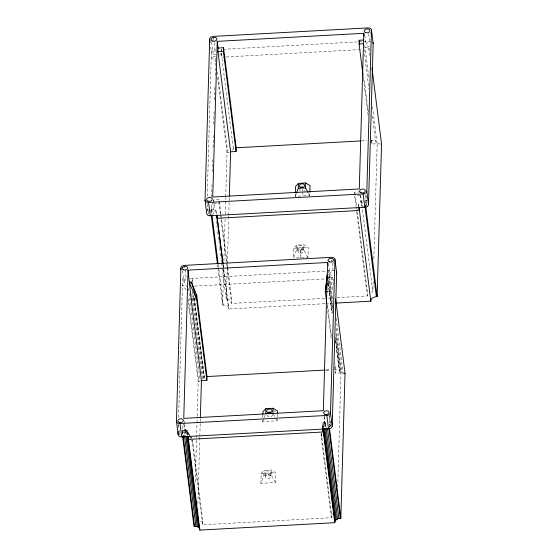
<?xml version="1.0" encoding="UTF-8"?>
<svg xmlns="http://www.w3.org/2000/svg" width="558" height="558" viewBox="0 0 558 558"><rect width="100%" height="100%" fill="white"/><g stroke="black" fill="none" stroke-linecap="round" stroke-linejoin="round"><path stroke-width="0.42" stroke-dasharray="2.79 2.09" d="M178.372 426.173L178.421 424.429M178.623 417.482L182.564 281.406L181.936 276.398M182.599 433.915L182.871 424.359M188.967 434.912L187.097 430.274L185.284 430.378L185.319 429.144L187.097 430.274L190.013 435.359M187.725 434.054C187.913 431.069 184.293 429.981 181.873 430.316M192.154 281.239L192.231 278.407L192.566 282.746M321.324 433.496L331.494 514.009L331.382 517.719L202.687 524.792L192.405 443.415L192.489 440.45M195.286 482.063L196.549 438.644M196.569 437.772L197.176 416.931M197.204 416.059L198.209 381.316L188.276 302.701M197.86 504L199.694 440.541M199.722 439.669L199.799 437.067M199.827 436.196L200.329 418.807M207.22 196.263L211.391 52.403L210.652 46.565M193.319 298.565L203.503 379.182L204.298 376.922L194.365 298.307M211.196 212.675L211.447 204.005M211.649 197.065L212.047 183.184M212.375 171.913L212.731 159.769M213.079 147.626L213.428 135.482M213.756 124.204L214.132 111.188M214.46 99.917L214.837 86.902M215.165 75.63L215.569 61.75L214.893 56.414M202.687 524.792L202.791 521.088L192.517 439.711M213.616 202.198L213.679 199.973L219.12 199.673L219.008 203.377L220.319 213.728M210.471 209.076L212.612 209.083L215.025 209.913A5.461 3.683 -7.2 0 1 216.539 212.445L216.72 214.474M221.191 51.866L221.261 49.397L218.945 49.523M324.889 303.705L228.661 308.993L228.675 308.49A5.461 3.683 -7.2 0 0 223.339 305.087L222.6 305.128L223.632 269.563M223.66 268.691L223.786 264.359M223.884 260.886L225.09 219.252M225.244 214.049L225.718 197.567M225.746 196.702L227.029 152.46L217.425 76.439M227.727 267.812L231.758 299.723L226.318 300.023L227.35 264.485M227.371 263.613L228.654 219.406M228.682 218.541L228.752 215.939M228.78 215.067L229.282 197.734M232.526 150.311A5.461 3.683 -7.2 0 0 233.314 148.414L233.328 147.912M324.707 298.314L231.647 303.433L231.758 299.723M260.893 483.361L261.179 473.477L264.06 470.415L271.314 470.01L275.68 472.682L275.394 482.558L260.893 483.361L263.92 475.353L264.06 470.415M277.375 414.21L277.186 420.795L262.685 421.597L262.776 418.298M262.804 417.475L262.874 415.006M275.394 482.558L271.167 474.956L271.314 470.01M296.619 245.15L293.738 248.219L293.452 258.103L296.479 250.096L296.619 245.15L303.873 244.753L308.239 247.424L307.953 257.301L294.233 258.054M300.881 196.025L295.245 196.339L295.315 193.863M300.706 257.705L300.992 247.822M302.61 191.819L302.492 195.935L309.746 195.537L309.816 193.068M302.638 190.996L302.687 189.35M307.953 257.301L303.726 249.698L303.873 244.753M331.382 517.719L321.108 436.342L321.192 433.378M322.531 429.109C321.931 426.103 323.549 422.936 326.758 422.476M322.315 427.881L323.047 422.804L324.861 422.706L324.896 421.471L323.047 422.804L321.973 428.537M332.68 306.935L328.502 269.326M329.394 426.71L329.722 415.417M336.139 334.347L341.008 372.89L335.574 373.19L335.679 369.48L334.814 362.63M344.502 373.281C342.207 373.476 338.971 372.263 339.18 369.508L334.835 369.752M337.709 486.764L341.008 372.89M354.728 194.442L354.797 192.217L360.231 191.917M358.655 206.781C358.034 203.914 360.043 201.299 362.846 200.824M366.78 203.844L365.671 205.916L365.999 194.644M336.886 297.644L367.324 295.97L367.436 292.266L355.23 195.67M372.479 106.648L377.166 143.734L371.726 144.034L371.837 140.323M380.814 144.006A5.461 3.683 -7.2 0 1 375.485 140.602L375.499 140.1L371.168 140.337M371.321 292.05L372.87 291.967L373.176 281.567M373.825 259.031L377.166 143.734M321.108 436.342L321.589 432.959M328.516 278.247L329.115 275.708M322.524 428.649L324.896 421.471L325.837 427.323M295.245 196.339L296.152 193.933M262.685 421.597L263.892 418.395M264.192 417.593L265.099 415.187M329.743 426.884L330.845 424.812M198.209 381.316L200.148 381.086L188.339 287.614M222.998 49.299L358.236 41.864M359.101 41.815L362.574 41.627M363.439 41.578L369.612 41.243A3.641 2.455 -7.2 0 1 370.554 41.271M215.632 56.372L211.266 56.616L215.569 61.75M364.869 47.088L367.283 47.911L369.424 47.918L369.71 50.206M225.334 57.014L221.868 57.202L221.261 49.397M226.199 56.965L362.309 49.481M361.633 140.86L366.829 140.574M227.029 152.46L227.762 152.418A5.461 3.683 -7.2 0 0 229.178 152.215M300.364 186.191L302.778 186.058M213.575 203.677L219.008 203.377M360.126 195.621L354.686 195.921L355.997 206.272M206.844 209.278L208.294 209.194M365.002 200.58L367.178 200.461M293.738 248.219L308.239 247.424M296.479 250.096L303.726 249.698M190.529 278.498L326.249 271.042M327.121 270.993L333.091 270.665A3.641 2.455 -7.2 0 1 334.026 270.693M327.337 274.571L329.15 274.466M332.673 308.944L328.557 276.356L330.964 277.18L332.903 277.2L333.384 281.016M194.575 286.115L325.984 278.895M328.397 291.646L330.734 291.513M328.188 298.125L332.54 297.888M325.753 303.657L332.687 303.28M326.116 370.01L330.462 369.773M326.13 370.226L330.482 369.989M268.942 411.385L270.644 411.288M274.062 411.1L275.764 411.009M328.697 422.246L330.873 422.12M261.179 473.477L275.68 472.682M263.92 475.353L271.167 474.956M200.461 521.214L202.791 521.088M331.494 514.009L333.049 513.925M207.381 209.92L208.455 211.203M186.212 289.965L182.452 285.473L186.072 285.271L186.267 286.798M189.636 435.484L185.319 429.144L186.267 434.996M190.118 436.189L191.554 438.302M190.431 436.084L191.68 438.26M308.476 193.256L309.746 195.537M273.378 413.952L275.073 416.993M275.492 417.754L277.186 420.795M189.281 435.686L190.222 438.009M190.529 438.776L192.405 443.415M370.17 32.427L370.379 34.094M368.671 33.738L369.612 41.243M368.685 47.96L369.661 55.681M364.779 35.238L365.936 44.41M364.744 45.407L368.991 79.048M364.039 49.383L368.984 89.147M372.444 115.911L375.485 140.602M363.663 75.637L368.238 111.865M363.446 78.483L368.134 115.569M371.293 140.581L371.726 144.034M365.853 195L367.011 204.172A2.867 1.932 -7.2 0 0 365.63 202.568M365.483 204.395L365.671 205.916M360.67 195.37L372.87 291.967M360.14 195.314L361.298 204.486A2.867 1.932 -7.2 0 0 363.363 206.251M358.717 204.626L358.892 206.655M354.797 192.217L355.125 194.805M356.646 211.447L367.324 295.97M333.824 262.539L334.04 264.206M331.717 259.826L332.038 262.323M332.143 263.16L333.091 270.665M332.373 277.228L333.454 285.808M330.964 277.18L332.701 290.899M336.167 318.346L343.1 373.232M328.495 263.669L329.757 273.671A2.734 1.841 -7.2 0 0 333.126 275.275M329.666 276.887L332.701 300.895M336.167 328.341L341.796 372.932M336.251 337.241L340.687 372.402M328.362 280.779L332.477 313.373M335.511 337.381L339.85 371.684M327.72 278.798L332.073 313.366M335.47 340.136L339.327 370.819M327.909 280.681L328.125 282.397M328.23 283.255L332.024 313.275M335.491 340.715L339.173 369.87M327.455 304.382L331.459 336.076M327.134 306.377L331.354 339.78M334.814 367.192L335.574 373.19M329.513 415.822L330.782 425.831M329.178 426.054L329.373 427.581M325.433 422.915L325.977 427.205M302.889 247.278A2.734 1.841 -7.2 0 1 298.767 249.105A2.734 1.841 -7.2 0 1 298.858 245.897A2.734 1.841 -7.2 0 1 302.889 247.278L303.399 251.274A2.734 1.841 -7.2 0 1 299.276 253.109A2.734 1.841 -7.2 0 1 299.367 249.893A2.734 1.841 -7.2 0 1 303.399 251.274M324.079 416.122L325.342 426.124M324.1 416.7L324.861 422.706M324.289 423.571L324.833 427.853M323.403 424.38L323.947 428.67M322.838 425.308L323.159 427.881M322.622 426.277L322.838 427.993M300.099 249.893L300.776 255.229M297.456 247.578L297.958 251.574M233.314 148.414L221.177 52.368A5.461 3.683 -7.2 0 1 219.51 55.075M270.33 472.535A2.734 1.841 -7.2 0 1 266.208 474.363A2.734 1.841 -7.2 0 1 266.299 471.154A2.734 1.841 -7.2 0 1 270.33 472.535L270.839 476.539A2.734 1.841 -7.2 0 1 266.717 478.366A2.734 1.841 -7.2 0 1 266.808 475.158A2.734 1.841 -7.2 0 1 270.839 476.539M213.609 38.063L215.088 49.732A3.641 2.455 -7.2 0 0 211.391 52.403M217.578 71.808L227.762 152.418M211.517 41.983L212.884 52.822M264.897 472.835L265.399 476.832M219.336 201.403L227.615 266.947M220.424 214.593L226.422 262.03M226.527 262.895L231.647 303.433M216.539 212.445L216.755 214.16M223.151 264.757L228.675 308.49M222.984 264.074L228.661 308.993M213.679 199.973L215.423 213.777M215.967 218.087L216.183 219.81M216.295 220.675L217.599 231.026M217.711 231.884L219.671 247.41M219.782 248.275L221.087 258.626M221.198 259.484L221.526 262.072M221.631 262.937L226.318 300.023M212.696 202.582L213.958 212.584M211.21 209.034L211.859 214.181M218.248 264.778L223.339 305.087M210.666 210.603L211.147 214.411M217.474 264.52L217.801 267.115M217.913 267.979L222.6 305.128M207.088 203.726L208.246 212.898M194.317 298.391L204.284 377.285M193.563 295.07L193.891 297.644M193.996 298.502L204.075 378.254M192.454 291.708L193.208 297.707M191.785 294.233L192.217 297.665M192.322 298.523L202.505 379.133M184.579 265.392L184.998 268.726M185.103 269.563L186.267 278.735A3.641 2.455 -7.2 0 0 182.564 281.406M188.339 298.962L198.739 381.288M182.626 270.846L183.994 281.685A2.734 1.841 -7.2 0 0 186.658 283.387M187.579 432.743L187.913 435.575M187.063 431.878L187.495 435.31M186.219 431.16L186.756 435.442M184.091 420.941L184.419 423.515M184.524 424.373L185.284 430.378M185.11 430.63L185.647 434.919M183.749 423.836L185.012 433.838M183.805 430.33L184.565 436.335M182.403 430.281L183.164 436.286M182.068 431.836L182.55 435.652M178.421 424.966L179.578 434.138M322.615 426.64L322.803 428.16M304.794 190.459A2.734 1.841 -7.2 0 1 303.782 191.192M300.511 191.08A2.734 1.841 -7.2 0 1 300.141 188.862M369.473 46.091A2.867 1.932 -7.2 0 1 365.964 44.159A2.867 1.932 -7.2 0 1 370.268 42.492M215.681 54.614A2.867 1.932 -7.2 0 1 212.919 52.571A2.867 1.932 -7.2 0 1 216.532 50.75M366.899 204.681A2.867 1.932 -7.2 0 1 366.132 205.595M361.298 204.486A2.867 1.932 -7.2 0 1 363.467 202.491M210.415 210.903A2.867 1.932 -7.2 0 1 213.763 211.852A2.867 1.932 -7.2 0 1 212.479 214.349M208.601 213.854A2.867 1.932 -7.2 0 1 208.657 211.907M329.464 424.296A2.734 1.841 -7.2 0 1 330.385 426.772M326.653 427.658A2.734 1.841 -7.2 0 1 325.37 425.887A2.734 1.841 -7.2 0 1 327.406 424.226M329.757 273.671A2.734 1.841 -7.2 0 1 333.231 271.697M183.994 281.685A2.734 1.841 -7.2 0 1 186.77 279.684M182.347 432.136A2.734 1.841 -7.2 0 1 184.998 433.601A2.734 1.841 -7.2 0 1 182.947 435.742M179.913 435.045A2.734 1.841 -7.2 0 1 179.969 433.189M272.548 414.294A2.734 1.841 -7.2 0 1 270.212 416.735A2.734 1.841 -7.2 0 1 267.191 415.068"/><path stroke-width="0.84" d="M176.447 421.241L180.883 268.063A3.641 2.455 -7.2 0 1 184.579 265.392L331.403 257.322A3.641 2.455 -7.2 0 1 334.96 259.596L336.641 272.932L332.205 426.11A3.641 2.455 -7.2 0 1 328.509 428.781L181.685 436.851A3.641 2.455 -7.2 0 1 178.128 434.577L176.447 421.241A3.641 2.455 -7.2 0 0 179.997 423.508L326.821 415.438A3.641 2.455 -7.2 0 0 330.517 412.774L334.96 259.596M178.128 434.577L178.225 431.327M188.06 270.135L183.763 418.367L323.34 410.702L327.637 262.462L188.06 270.135L191.157 299.186L201.438 380.563L200.35 417.942M201.438 380.563L206.872 380.263L196.59 298.886L196.702 295.182L191.387 282.041L189.581 282.139M205.037 200.148L209.703 39.067A3.641 2.455 -7.2 0 1 213.4 36.396L367.931 27.9A3.641 2.455 -7.2 0 1 371.482 30.174L373.169 43.51L368.503 204.591A3.641 2.455 -7.2 0 1 364.806 207.262L210.275 215.758A3.641 2.455 -7.2 0 1 206.725 213.484L205.037 200.148A3.641 2.455 -7.2 0 0 208.594 202.415L363.119 193.926A3.641 2.455 -7.2 0 0 366.815 191.255L371.482 30.174M335.651 298.949L345.032 373.246L340.833 518.291C338.239 518.305 334.793 519.672 334.744 522.686L199.855 530.1C200.05 527.115 196.43 526.027 194.01 526.361L182.654 436.509M206.872 380.263L206.983 376.559L196.702 295.182M217.236 41.362L212.731 197.009L359.282 188.953L363.795 33.306L217.236 41.362L218.08 48.03L217.976 51.741L230.614 151.79L229.331 195.998M230.614 151.79L236.048 151.49L223.409 51.441L223.521 47.737L218.08 48.03M236.048 151.49L236.16 147.786L223.521 47.737M262.902 414.182L262.971 411.713L265.852 408.644L273.099 408.247L277.472 410.918L277.403 413.387M265.852 408.644L265.706 413.59L272.96 413.192L273.099 408.247M295.342 193.04L295.531 186.456L298.411 183.387L305.658 182.989L310.032 185.654L309.843 192.245M296.451 193.131L298.265 188.332L298.411 183.387M308.051 192.496L305.519 187.934L305.658 182.989M327.623 291.688L325.293 291.813L327.337 274.571L325.293 291.813L326.702 302.952M363.014 75.03L359.087 43.984L359.199 40.274L363.858 40.023M335.288 303.134L370.833 301.18L370.847 300.678A5.461 3.683 -7.2 0 1 376.392 296.675L377.131 296.633L381.553 143.971L371.949 67.943M325.293 291.813L327.302 283.338M217.976 51.741L223.409 51.441M359.087 43.984L363.753 43.726M236.16 147.786L360.531 140.951M298.265 188.332L305.519 187.934M191.157 299.186L196.59 298.886L191.387 282.041L189.539 283.373L196.59 298.886M206.983 376.559L325.244 370.059M344.502 373.281L345.032 373.246M322.901 428.928L323.277 431.976L188.395 439.39L187.655 436.523M358.627 207.604L359.373 210.471L217.201 218.283L216.455 215.416M322.531 429.109L323.277 431.976M363.795 33.306L364.109 35.81M359.199 40.274L359.631 43.726M366.815 191.255L368.503 204.591M365.783 206.781L377.131 296.633M365.016 206.627L376.392 296.675M363.119 193.926L364.806 207.262M359.038 207.199L370.833 301.18M327.637 262.462L327.853 264.178M325.398 288.109L325.614 289.818M330.517 412.774L332.205 426.11M329.478 428.439L340.833 518.291M328.927 428.272L340.303 518.319M326.821 415.438L328.509 428.781M327.511 428.481L338.887 518.521M326.193 428.921L337.569 518.968M324.937 428.711L336.425 519.617M323.947 428.67L335.539 520.433M323.27 428.739L334.967 521.353M322.949 428.851L334.744 522.686M209.703 39.067L210.129 42.401M216.971 215.876L222.928 263.041M216.909 215.995L222.984 264.074M211.97 215.039L218.143 263.92M211.252 215.276L217.362 263.655M208.594 202.415L210.275 215.758M180.883 268.063L181.092 269.73M188.06 436.265L199.855 530.1M187.6 436.168L199.192 527.924M186.867 436.3L198.348 527.205M185.758 435.777L197.239 526.675M184.565 436.335L195.942 526.382M183.164 436.286L194.54 526.334M179.997 423.508L181.685 436.851M372.716 42.303A3.641 2.455 -7.2 0 1 373.169 43.51M336.195 271.725A3.641 2.455 -7.2 0 1 336.641 272.932M269.256 413.171A2.734 1.841 -7.2 0 1 270.665 413.094M300.56 187.342A2.734 1.841 -7.2 0 0 304.682 185.514A2.734 1.841 -7.2 0 0 300.65 184.133A2.734 1.841 -7.2 0 0 300.56 187.342M365.63 32.678A2.867 1.932 -7.2 0 0 369.961 30.76A2.867 1.932 -7.2 0 0 365.727 29.309A2.867 1.932 -7.2 0 0 365.63 32.678M212.577 41.09A2.867 1.932 -7.2 0 0 216.909 39.172A2.867 1.932 -7.2 0 0 212.675 37.721A2.867 1.932 -7.2 0 0 212.577 41.09M360.991 192.754A2.867 1.932 -7.2 0 0 365.323 190.836A2.867 1.932 -7.2 0 0 361.089 189.385A2.867 1.932 -7.2 0 0 360.991 192.754M207.939 201.166A2.867 1.932 -7.2 0 0 212.27 199.248A2.867 1.932 -7.2 0 0 208.036 197.797A2.867 1.932 -7.2 0 0 207.939 201.166M329.387 261.862A2.734 1.841 -7.2 0 0 333.51 260.035A2.734 1.841 -7.2 0 0 329.478 258.654A2.734 1.841 -7.2 0 0 329.387 261.862M324.965 414.315A2.734 1.841 -7.2 0 0 329.094 412.488A2.734 1.841 -7.2 0 0 325.063 411.106A2.734 1.841 -7.2 0 0 324.965 414.315M179.202 422.329A2.734 1.841 -7.2 0 0 183.331 420.502A2.734 1.841 -7.2 0 0 179.299 419.121A2.734 1.841 -7.2 0 0 179.202 422.329M183.624 269.877A2.734 1.841 -7.2 0 0 187.746 268.049A2.734 1.841 -7.2 0 0 183.715 266.668A2.734 1.841 -7.2 0 0 183.624 269.877M268 412.599A2.734 1.841 -7.2 0 0 272.123 410.772A2.734 1.841 -7.2 0 0 268.091 409.391A2.734 1.841 -7.2 0 0 268 412.599"/></g></svg>
